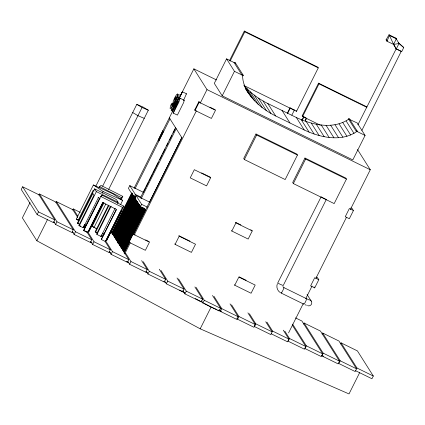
<?xml version="1.0" encoding="UTF-8"?>
<svg xmlns="http://www.w3.org/2000/svg" width="425" height="425" viewBox="0 0 425 425"><rect width="100%" height="100%" fill="white"/><g stroke="black" fill="none" stroke-linecap="round" stroke-linejoin="round"><path stroke-width="0.64" d="M182.383 91.768L178.511 100.22L180.131 98.271L184.216 100.273L183.706 102.414L177.395 115.095L173.193 113.114L178.325 101.469L177.14 103.015L172.412 111.881L172.752 110.596L182.383 91.768L186.463 93.771L183.685 100.05M162.393 131.851L162.419 131.607M162.393 131.84L162.578 131.463L162.318 131.808M234.026 62.656L234.573 62.353L235.36 62.82L243.243 75.278L243.222 75.762L242.638 75.82M172.061 103.323L171.62 105.836L172.784 103.817L173.315 101.033L174.707 97.803L176.481 94.706L177.443 94.015L177.257 95.683L175.929 98.579L175.44 99.264L175.923 96.82L174.781 98.812L174.245 101.644L172.858 104.89L171.073 107.993L170.112 108.603C170.181 107.073 170.988 102.239 173.23 103.891M277.387 283.677C276.043 286.886 277.376 290.897 280.388 292.65M162.43 131.58L162.403 131.851M386.957 41.246L389.465 35.456L389.029 34.765L386.086 39.86L386.957 41.246L393.651 44.412L398.99 43.52L403.75 47.552L401.705 51.632L396.265 48.96L393.311 43.918M395.834 38.101L398.99 43.52L396.265 48.96L393.651 44.412L396.27 38.792L395.834 38.101L389.029 34.765M22.615 186.766L21.25 189.486L37.145 214.614L53.481 222.631L54.846 219.911L38.951 194.783L22.615 186.766L38.505 211.889L54.846 219.911M30.042 202.55L22.382 217.85L36.879 240.768L200.191 328.812L349.005 393.933L359.614 372.746M38.829 195.059L39.376 193.97L55.712 201.987L73.291 229.776L71.926 232.496L55.59 224.48L53.832 221.701M37.145 214.614L38.505 211.889M55.893 202.736L56.44 201.652L72.776 209.668L77.711 217.467M36.879 240.768L47.488 219.582M55.59 224.48L56.95 221.754L39.376 193.97M72.712 210.03L73.254 208.941L80.261 212.378M94.185 190.963L93.176 190.283L78.115 220.357L76.293 219.13L93.399 184.971L112.965 193.864L122.676 200.403L120.61 204.526M95.63 186.575L136.797 104.369L143.087 107.042L148.33 110.203L108.646 189.444M79.576 224.395L77.499 223.013L94.6 188.859L116.37 199.543L118.123 202.311L117.534 203.49M77.823 223.534L92.884 193.46L93.978 195.192L78.917 225.266L79.247 225.781L83.332 227.789L98.387 197.71L98.063 197.195M86.875 231.954L91.811 239.758L90.451 242.478L74.109 234.462L75.469 231.742L56.44 201.652M79.247 225.781L96.353 191.627L94.6 188.859M99.025 187.808L99.615 186.628L100.985 185.412L122.788 196.382L121.311 199.325M102.653 186.177L142.04 107.525L136.797 104.369M99.572 198.576L86.004 225.67L84.639 224.751M102.223 193.279L103.11 191.51L93.399 184.971M83.598 230.578L100.704 196.424L102.074 195.208L123.877 206.173L106.771 240.332L106.51 240.561L121.571 210.487L120.716 211.246L105.4 241.549L101.309 239.493L116.37 209.419L102.749 202.56L87.688 232.634L83.598 230.578L98.919 200.276M101.485 196.382L102.074 195.208M103.004 202.332L87.688 232.634M103.27 202.752L88.804 231.646L103.53 202.523M96.629 228.772L92.188 226.355L104.003 202.768M94.01 227.577L105.825 203.989M97.261 233.07L95.184 231.694L108.476 205.158M95.513 232.215L108.8 205.679M110.489 206.231L96.608 233.947L96.937 234.462L101.017 236.465L115.175 208.197M96.937 234.462L111.111 206.157M105.076 241.432L110.351 249.773L108.991 252.492L92.65 244.476L94.015 241.756L87.683 231.742M120.53 199.367L121.412 197.598L122.788 196.382M116.333 209.78L101.309 239.493M143.39 192.302L129.784 185.624L128.419 188.344L133.976 197.131L135.612 197.933M105.4 241.549L122.501 207.389L123.877 206.173M111.552 233.224L131.697 192.987M134.072 188.254L172.582 111.35M180.561 95.412L193.864 68.85L216.511 79.958M158.334 139.979L158.897 140.866L158.334 139.979L162.754 130.81L163.455 131.761L162.892 130.879M112.96 233.548L112.062 232.863L132.01 193.024M112.28 233.213L132.228 193.375M132.287 193.46L112.333 233.298L112.556 233.649L132.504 193.811M158.759 140.797L163.317 131.697M112.211 234.255L112.806 233.07M135.023 188.7L169.984 118.878M132.781 194.241L112.832 234.085L112.609 233.734L132.265 194.48M112.885 234.17L113.783 234.85L112.885 234.17L132.834 194.331M113.103 234.515L132.759 195.266M133.328 195.112L113.379 234.951L113.162 234.605L132.818 195.351M133.604 195.548L113.656 235.386L113.433 235.041L133.094 195.787M133.662 195.633L113.709 235.471L113.932 235.822L133.588 196.568M133.641 196.653L113.985 235.907L114.208 236.258L134.157 196.419M134.433 196.855L114.479 236.693L114.261 236.343L135.341 194.411L129.784 185.624M134.486 196.94L114.537 236.778L115.435 237.458M114.755 237.129L135.001 196.701M135.054 196.786L114.808 237.214L115.712 237.894M149.605 202.125L136 195.447L134.635 198.167L140.245 207.033L145.685 209.706M115.032 237.559L134.98 197.721M135.256 198.156L115.308 237.995L115.085 237.649L135.033 197.811M135.309 198.241L115.361 238.085L116.259 238.765M115.579 238.43L135.235 199.176M116.535 239.201L115.637 238.515L135.293 199.267M115.855 238.866L135.803 199.028M116.811 239.636L115.908 238.951L135.862 199.113M116.131 239.302L135.787 200.048M135.841 200.133L116.184 239.387L117.088 240.072M116.407 239.737L136.356 199.899M136.632 200.329L116.678 240.173L116.461 239.822L136.117 200.568M136.685 200.419L116.737 240.258L116.955 240.603L136.611 201.354M136.669 201.439L117.013 240.693L118.187 241.809M117.231 241.039L137.179 201.2M136.94 201.875L117.284 241.129L118.463 242.245L137.822 203.575M117.507 241.474L137.456 201.636M111.068 231.609L128.796 259.638L127.436 262.358L111.095 254.341L112.46 251.621L105.724 240.97M137.509 201.721L117.56 241.559L118.463 242.245M117.783 241.91L137.44 202.656M117.762 243.047L118.363 241.857M140.282 198.082L175.546 127.665M138.375 203.086L118.426 242.925L118.203 242.579L138.157 202.741M143.485 192.116L145.557 187.972M146.147 186.793L148.522 182.059M149.111 180.875L152.373 174.367M152.963 173.182L155.337 168.449M155.927 167.264L158.297 162.531M159.779 159.572L162.148 154.838M162.743 153.653L165.113 148.92M166.595 145.961L168.077 143.007M169.559 140.048L171.928 135.315M173.411 132.356L174.893 129.397M138.428 203.177L118.479 243.015L119.382 243.695M118.697 243.36L138.651 203.522M138.704 203.607L118.756 243.451L118.973 243.796L138.63 204.542M141.238 198.528L176.2 128.706M138.688 204.632L119.032 243.881L119.25 244.232L139.198 204.393M139.257 204.478L119.303 244.317L120.206 245.002M119.526 244.667L139.474 204.829M139.528 204.914L119.579 244.752L119.802 245.103L139.751 205.264M140.027 205.695L120.073 245.538L119.855 245.188L139.512 205.934M121.029 246.303L120.132 245.623L140.08 205.785M120.349 245.969L140.298 206.13M140.356 206.221L120.402 246.059L120.626 246.404L140.574 206.566M140.245 207.033L141.605 204.313L136 195.447M140.85 207.002L120.902 246.84L120.679 246.495L140.633 206.651M120.955 246.925L121.858 247.61L120.955 246.925L140.903 207.087M121.173 247.276L141.127 207.437M141.695 207.283L121.449 247.711L121.231 247.361L141.472 206.938M141.971 207.719L121.725 248.147L121.507 247.796L141.748 207.373M142.024 207.809L121.778 248.232L122.002 248.583L142.54 207.57M142.593 207.655L122.055 248.667L122.958 249.347M122.278 249.013L142.811 208.006M143.379 207.852L122.549 249.448L122.331 249.103L142.869 208.091M143.438 207.942L122.607 249.539L123.505 250.219M122.825 249.884L143.655 208.287M143.708 208.372L122.878 249.969L123.781 250.654M123.101 250.32L143.932 208.723M124.058 251.09L123.154 250.405L144.277 208.223M123.377 250.755L144.208 209.158M144.553 208.659L123.431 250.84L124.334 251.526M123.648 251.191L144.776 209.004M129.301 242.585L124.605 251.956L123.925 251.627L123.707 251.276L144.829 209.095L145.727 209.775L133.407 234.382M132.802 233.623L128.711 241.788L129.041 242.303L145.366 250.32L149.457 242.154L133.126 234.138L132.802 233.623L135.134 234.765M198.842 101.734L199.171 102.255L215.502 110.266L211.411 118.432L195.08 110.42L194.756 109.9L198.842 101.734L200.595 102.595M123.925 251.627L145.047 209.44M126.438 247.509L127.909 244.577M129.041 242.303L133.126 234.138M134.948 230.52L136.414 227.587M138.762 222.902L141.111 218.216M142.577 215.284L144.925 210.598M195.08 110.42L199.171 102.255M124.031 252.955L129.37 242.282M133.216 234.611L181.81 137.572L169.331 117.842M149.696 201.939L181.996 137.445M124.695 253.975L130.342 242.696M134.204 234.982L196.302 110.978M200.164 103.264L207.002 89.617L193.864 68.85M243.243 75.278L242.452 74.811L241.937 74.997L234.053 62.539L226.573 58.862L214.301 83.364L222.185 95.822L352.808 159.922L365.08 135.426L357.197 122.963L349.52 119.452M229.617 60.419L244.311 31.067L317.788 67.123L318.272 67.883L296.517 111.323L244.375 85.738M230.095 61.179L244.795 31.827L244.311 31.067M141.642 260.647L147.273 269.546L145.908 272.266L129.567 264.249L130.932 261.529L125.657 253.183M222.185 95.822L234.451 71.326L226.573 58.862M159.274 269.227L165.654 279.31L164.289 282.035L147.953 274.013L149.313 271.293L143.294 261.773M179.185 236.21L195.516 244.221L191.425 252.386L175.1 244.375L179.185 236.21L178.856 235.689L189.938 241.124M210.646 177.714L206.561 185.879L190.23 177.863L194.321 169.697L210.646 177.714L210.317 177.193L201.572 172.901M177.023 277.993L184.067 289.122L182.702 291.842L166.366 283.826L167.726 281.106L161.038 270.528M255.972 133.992L243.706 158.488L244.359 159.524L285.18 179.557L297.447 155.061L296.788 154.02L255.972 133.992L256.626 135.028L297.447 155.061M244.359 159.524L256.626 135.028M194.884 286.928L202.619 299.158L201.259 301.883L184.917 293.866L186.283 291.141L178.548 278.912M287.247 113.321L290.036 107.748L294.355 110.133L291.848 115.143M287.486 113.698L290.275 108.131M250.766 229.798L252.259 230.892L248.168 239.057L231.843 231.046L235.928 222.881L235.604 222.36L240.853 224.937M212.489 295.465L220.623 308.322L219.258 311.042L202.922 303.025L204.282 300.305L196.148 287.443M320.338 125.205L302.632 116.514L302.196 115.823L318.553 83.162L366.945 106.909M302.632 116.514L318.989 83.853L318.553 83.162M302.032 119.93L303.668 116.662L306.606 118.347L305.246 121.067M302.249 120.275L303.886 117.008M200.191 328.812L211.092 307.036L216.559 309.427M305.299 120.179L306.117 118.543M230.031 303.891L238.122 316.678L236.757 319.398L220.416 311.382L221.781 308.656L214.046 296.427M234.759 285.228L238.85 277.063L255.181 285.074L251.09 293.239L234.759 285.228L234.43 284.707M304.953 158.026L292.687 182.522L293.346 183.563L334.167 203.591L346.433 179.095L345.775 178.059L304.953 158.026L305.612 159.067L346.433 179.095M293.346 183.563L305.612 159.067M247.908 312.853L255.298 324.541L253.938 327.261L237.596 319.244L238.962 316.524L231.567 304.837M249.401 313.73L255.776 323.813L254.416 326.533L270.752 334.549L272.574 331.07L266.948 322.171M326.352 199.399L283.215 285.547L279.99 284.224L277.753 282.917L321.167 196.738M357.914 124.764L396.297 48.62M361.877 130.385L401.338 51.154M288.57 332.908L303.131 303.838M305.803 298.493L312.046 286.036M315.908 278.322L346.513 217.207M350.375 209.493L370.281 169.74L357.494 149.52M283.284 330.188L288.915 339.086L287.55 341.812L271.214 333.79M318.798 279.714L314.718 277.706L310.627 285.876L314.707 287.879L318.798 279.714L317.486 277.637L316.317 277.063M353.425 210.561L349.339 218.726L345.254 216.723L349.345 208.558L353.425 210.561L352.112 208.484L350.949 207.91M284.851 331.181L289.462 338.47L288.097 341.19L304.438 349.207L305.798 346.487L292.326 325.183M303.567 324.121L304.109 323.032L320.45 331.054L339.479 361.144L338.119 363.864L321.778 355.847L323.143 353.122L304.109 323.032M292.607 324.142L306.324 345.833L304.964 348.558L321.3 356.575L322.665 353.85L301.909 321.034L295.487 317.884M322.086 334.108L322.628 333.019L338.969 341.036L356.543 368.82L340.207 360.804L322.628 333.019M340.531 343.968L341.078 342.879L357.414 350.901L373.309 376.024L371.944 378.749L355.608 370.728M340.207 360.804L338.842 363.524L355.183 371.546L356.968 368.007L341.078 342.879M186.113 94.037L186.463 93.771M183.696 100.576L184.216 100.273M243.971 85.271C250.442 93.011 258.793 99.009 267.782 103.503L296.358 117.523C312.237 124.955 333.035 129.811 348.627 119.239L356.506 131.697C355.412 130.677 357.866 130.672 357.595 131.75L349.711 119.292C349.972 118.177 347.48 118.256 348.659 119.266M245.294 88.188C252.067 100.465 263.187 109.831 275.666 115.961L304.236 129.981C320.243 137.488 341.323 142.354 356.915 131.415L365.08 135.426M235.222 63.362L235.36 62.82M173.193 113.114L178.755 102.425L180.131 98.271M326.097 199.394L321.385 197.083M400.844 51.138L396.042 48.615M305.835 305.054L305.022 304.709M142.04 107.525L148.33 110.203M144.24 118.368L137.95 115.69L132.706 112.535M308.173 299.45L306.829 298.844M217.775 309.958L221.42 311.557M321.64 355.412L323.462 356.208M103.11 191.51L122.676 200.403M76.293 219.13L78.391 220.081M92.188 226.355L94.286 227.306M84.708 224.682L86.28 225.393M102.425 233.128L104.523 234.085M396.27 38.792L389.465 35.456L393.651 44.412M244.795 31.827L318.272 67.883M318.989 83.853L366.796 107.312M234.451 71.326L242.617 75.331C242.484 81.919 245.14 88.198 248.721 93.606M302.196 115.823L303.376 116.402M207.002 89.617L370.281 169.74M209.923 107.169L215.172 109.746M177.443 94.015L180.354 95.444M175.132 98.016L176.301 98.584M174.781 98.812L175.945 99.386M194.756 109.9L195.92 110.473M235.928 222.881L252.259 230.892M135.341 194.411L140.664 197.019M141.605 204.313L147.523 207.214M96.353 191.627L118.123 202.311M283.905 287.608L306.335 298.616M98.387 197.71L100.167 198.581M281.138 293.032L303.609 304.056M239.105 276.829L246.102 280.261M145.626 239.918L149.127 241.634M113.427 226.854L115.175 227.715M94.791 218.593L95.954 219.167M112.062 232.863L112.742 233.197M112.609 233.734L113.289 234.069M113.162 234.605L113.842 234.94M113.433 235.041L114.118 235.37M114.261 236.343L114.941 236.677M115.085 237.649L115.765 237.984M115.637 238.515L116.317 238.85M115.908 238.951L116.593 239.286M116.461 239.822L117.141 240.157M118.203 242.579L118.883 242.914M77.499 223.013L78.662 223.587M95.184 231.694L96.937 232.555M119.855 245.188L120.535 245.523M78.917 225.266L80.67 226.121M120.132 245.623L120.812 245.958M120.679 246.495L121.359 246.824M121.231 247.361L121.911 247.695M121.507 247.796L122.188 248.131M122.331 249.103L123.011 249.438M123.154 250.405L123.834 250.739M123.707 251.276L124.605 251.956M356.968 368.007L373.309 376.024M56.95 221.754L73.291 229.776M323.143 353.122L339.479 361.144M75.469 231.742L91.811 239.758M306.324 345.833L322.665 353.85M94.015 241.756L110.351 249.773M289.462 338.47L305.798 346.487M112.46 251.621L128.796 259.638M130.932 261.529L147.273 269.546M272.574 331.07L288.915 339.086M149.313 271.293L165.654 279.31M255.776 323.813L272.117 331.829L265.737 321.746M167.726 281.106L184.067 289.122M238.962 316.524L255.298 324.541M186.283 291.141L202.619 299.158M221.781 308.656L238.122 316.678M204.282 300.305L220.623 308.322M99.615 186.628L121.412 197.598M100.704 196.424L122.501 207.389M84.442 230.648L87.359 232.114M386.086 39.86L387.233 40.444M53.614 222.142L54.782 222.769M72.282 232.204L73.445 232.831M90.36 241.947L92.108 242.893M109.023 252.009L110.776 252.955M126.522 261.444L128.855 262.703M145.77 271.819L147.518 272.765M163.848 281.568L166.186 282.827M179.6 290.057L184.848 292.889M195.346 298.547L202.927 302.632M204.096 303.264L211.092 307.036M95.859 228.018L96.767 228.634M403.75 47.552L398.549 42.824L398.99 43.52M346.131 120.95L354.009 133.413M342.794 122.591L350.678 135.049M339.076 123.856L346.954 136.313M335.006 124.732L342.89 137.195M330.645 125.21L338.523 137.673M326.033 125.285L333.912 137.748M321.231 124.955L329.109 137.413M316.29 124.222L324.174 136.685M311.275 123.096L319.159 135.559M306.244 121.593L314.123 134.056M296.039 110.564L296.517 111.323M301.251 119.728L309.129 132.191M294.116 109.751L294.355 110.133M296.358 117.523L304.236 129.981M282.072 110.511L289.951 122.974M267.782 103.503L275.666 115.961M263.048 100.98L270.927 113.443M258.522 98.18L266.406 110.638M254.267 95.12L262.145 107.583M250.325 91.853L258.209 104.311M246.75 88.405L254.628 100.868M244.024 85.058L244.71 86.142M244.603 86.45L251.457 97.282M245.438 88.251L246.463 89.877M314.054 286.838L314.707 287.879M307.052 294.467L311.281 301.15M231.513 230.525L231.843 231.046M236.895 318.128L237.596 319.244M219.364 309.713L220.416 311.382M174.771 243.854L175.1 244.375M145.509 209.429L145.727 209.775M201.503 300.788L202.922 303.025M182.808 290.53L184.917 293.866M164.602 281.042L166.366 283.826M146.179 271.214L147.953 274.013M111.228 230.377L112.285 232.045M117.693 241.028L117.911 241.373M127.808 261.465L129.567 264.249M101.819 234.802L102.887 236.486M93.112 222.519L93.819 223.63M101.203 235.312L102.611 237.538M100.693 235.949L101.017 236.465M109.321 251.536L111.095 254.341M73.254 208.941L77.828 216.171M83.81 225.627L85.218 227.848M83.353 226.382L84.761 228.613M83.002 227.269L83.332 227.789M90.892 241.697L92.65 244.476M72.346 231.673L74.109 234.462M283.188 287.077L282.965 286.408M308.534 299.768A3.06 3.055 22.6 0 1 311.78 303.03A3.06 3.055 22.6 0 1 308.12 305.814M307.36 305.548A3.06 3.055 22.6 0 1 306.691 305.097M306.159 298.568A3.06 0.685 -64.3 0 1 305.49 301.83A3.06 0.685 -64.3 0 1 303.519 303.843M283.608 287.794A3.049 0.351 -63.4 0 1 282.742 290.663A3.049 0.351 -63.4 0 1 281.212 292.496M172.996 106.856L173.124 107.19L174.149 105.745L178.936 96.688L178.144 98.919L171.865 111.015L172.821 108.418L171.174 110.383L171.663 108.285L178.155 95.455L172.996 106.856"/></g></svg>
